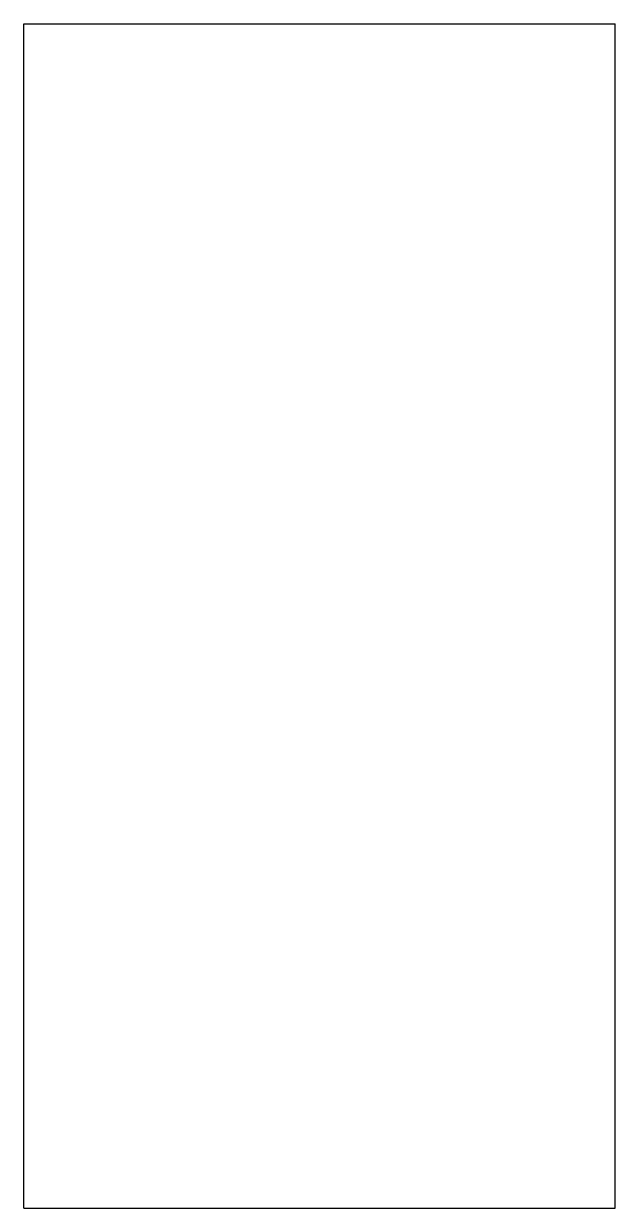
# Model space of a CAD drawing. Header units: millimetres. Extents: x -0.5 to 0.5, y -1 to 1.
import ezdxf

# ---------------------------------------------------------------- set-up
doc = ezdxf.new("R2010")
doc.units = ezdxf.units.MM

msp = doc.modelspace()

# ---------------------------------------------------------------- linework, layer by layer
for p, q in [((-0.5, -1, 1), (-0.5, 1, 1)), ((-0.5, 1, -1), (-0.5, 1, 1)), ((-0.5, -1, -1), (-0.5, 1, -1)), ((-0.5, 1, -1), (0.5, 1, -1)), ((-0.5, 1, -1), (-0.5, 1, 1)), ((-0.5, 1, 1), (0.5, 1, 1)), ((-0.5, -1, -1), (-0.5, 1, -1)), ((-0.5, 1, -1), (0.5, 1, -1)), ((-0.5, -1, 1), (-0.5, 1, 1)), ((-0.5, 1, 1), (0.5, 1, 1)), ((0.5, -1, -1), (0.5, 1, -1)), ((0.5, 1, -1), (0.5, 1, 1)), ((0.5, -1, 1), (0.5, 1, 1)), ((0.5, 1, -1), (0.5, 1, 1)), ((0.5, -1, -1), (0.5, 1, -1)), ((0.5, -1, 1), (0.5, 1, 1)), ((-0.5, -1, -1), (-0.5, -1, 1)), ((-0.5, -1, -1), (0.5, -1, -1)), ((-0.5, -1, 1), (0.5, -1, 1)), ((-0.5, -1, -1), (-0.5, -1, 1)), ((-0.5, -1, -1), (0.5, -1, -1)), ((-0.5, -1, 1), (0.5, -1, 1)), ((0.5, -1, -1), (0.5, -1, 1)), ((0.5, -1, -1), (0.5, -1, 1))]:
    msp.add_line(p, q)

doc.saveas('drawing.dxf')
